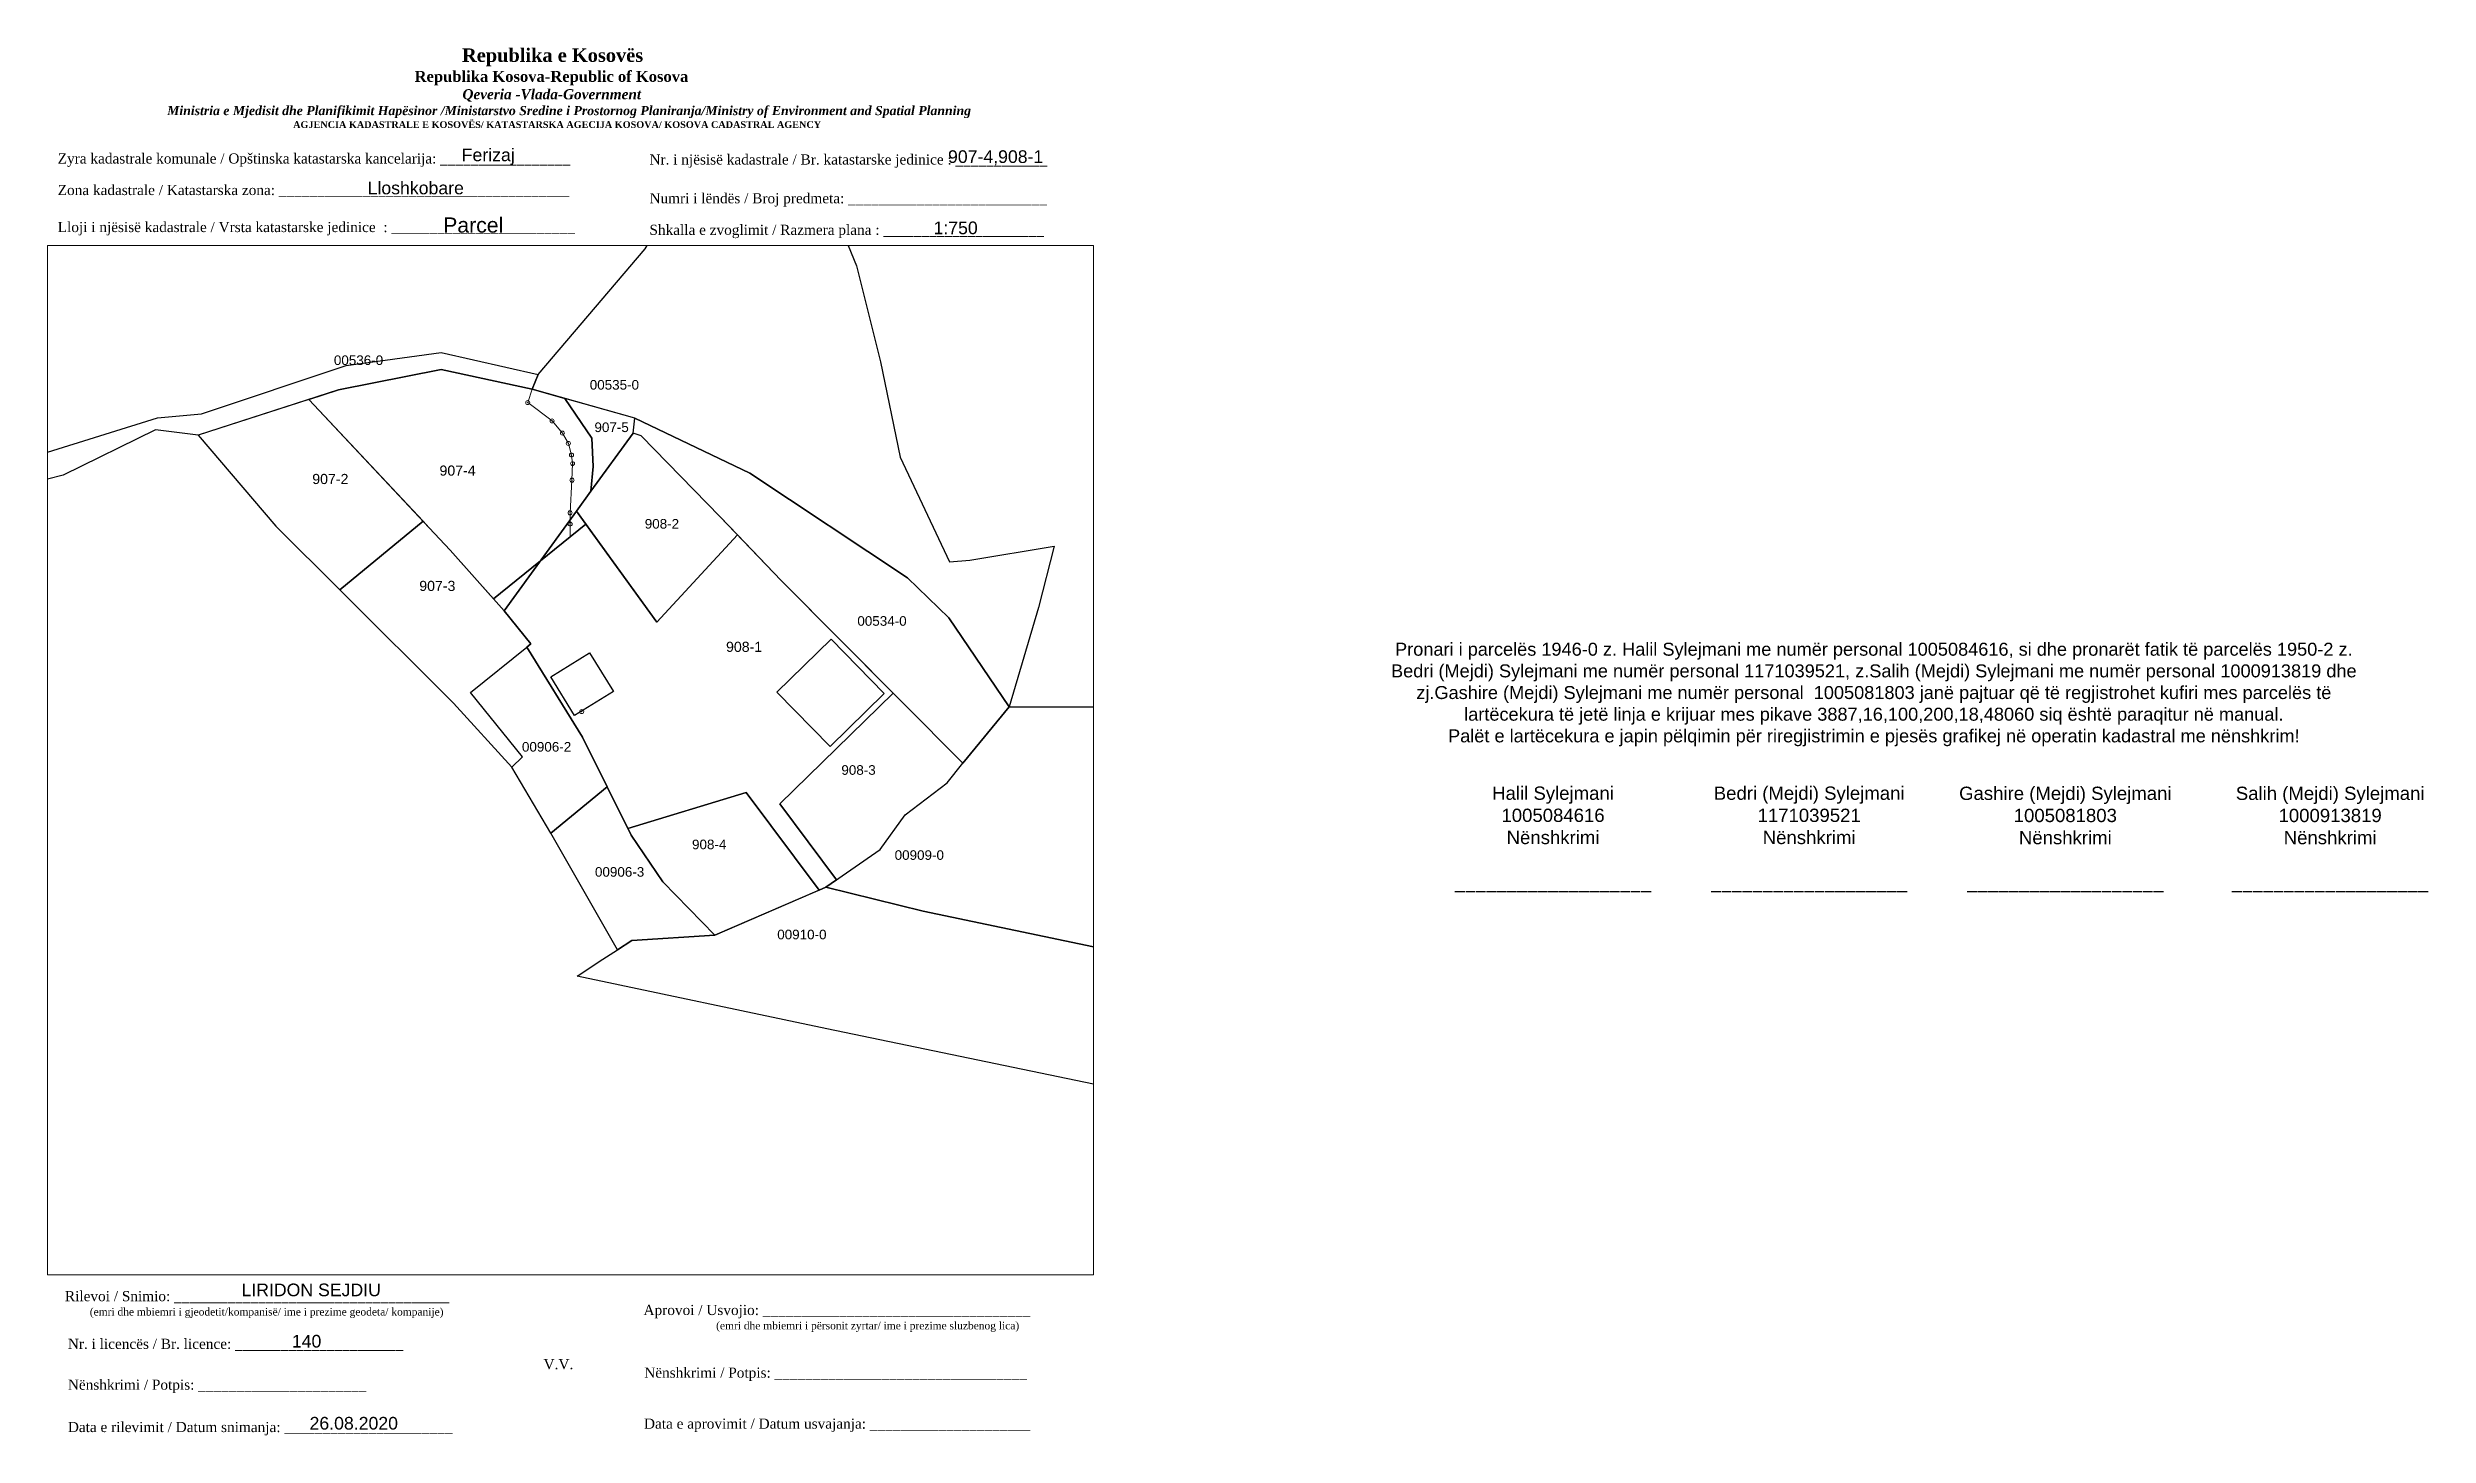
# Paper-space layout 'Manuali' of a CAD drawing. Header units: metres. Extents: x 1 to 471, y 2 to 276.
# The model-space entities are those that its viewports show. They can reach past a viewport. Long polylines and large blocks are cut down to what shows.
import ezdxf
from ezdxf.enums import TextEntityAlignment as Align

# ---------------------------------------------------------------- set-up
doc = ezdxf.new("R2010")
doc.units = ezdxf.units.M
doc.header["$PDMODE"] = 32
doc.header["$PDSIZE"] = 0.8
doc.layers.add('gjendja faktike', color=3, linetype='Continuous', lineweight=0)
doc.layers.add('Korniza e jashtme', color=7, linetype='Continuous', lineweight=0)
for name, color, linetype in [('nr parc fqinje', 8, 'Continuous'), ('nrParc', 7, 'Continuous'), ('objekt', 30, 'Continuous'), ('par-rregulluar', 5, 'Continuous'), ('parc fqinje', 8, 'Continuous'), ('parcBaze', 7, 'Continuous'), ('rregullimi', 3, 'Continuous')]:
    doc.layers.add(name, color=color, linetype=linetype)
doc.styles.get("Standard").update_dxf_attribs({"font": 'arial.ttf'})

# ---------------------------------------------------------------- blocks, each defined once
blk = doc.blocks.new('ACMAP_ANN_TEMPLATE_PIN-SUN')
blk.add_attdef('PIN', text='', height=1.9, rotation=45).set_placement((366708.21, 310584.18), align=Align.MIDDLE)

msp = doc.modelspace()

# ---------------------------------------------------------------- linework, layer by layer
at = {"layer": 'gjendja faktike', "flags": 128}
for points in [[(7511163.3, 4693837.9), (7511144.12, 4693842.23), (7511125.37, 4693839.63)], [(7511161.23, 4693832.32), (7511162.11, 4693834.97)], [(7511161.23, 4693832.32), (7511166.03, 4693828.7), (7511168.08, 4693826.29), (7511169.25, 4693824.26), (7511169.87, 4693821.96), (7511170.08, 4693820.28), (7511169.97, 4693816.99), (7511169.59, 4693810.54), (7511169.62, 4693805.79)]]:
    msp.add_lwpolyline(points, dxfattribs=at)
at = {"layer": 'gjendja faktike'}
for p in [(7511161.23, 4693832.32), (7511166.03, 4693828.7), (7511168.08, 4693826.29), (7511169.25, 4693824.26), (7511169.87, 4693821.96), (7511170.08, 4693820.28), (7511169.97, 4693816.99), (7511169.59, 4693810.54), (7511169.61, 4693808.31), (7511171.9, 4693771.26)]:
    msp.add_point(p, dxfattribs=at)
at = {"layer": 'objekt'}
for points in [[(7511173.41, 4693782.86), (7511178.15, 4693775.21), (7511170.5, 4693770.47), (7511165.76, 4693778.12)], [(7511221.19, 4693785.58), (7511231.68, 4693774.86), (7511220.96, 4693764.37), (7511210.47, 4693775.09)]]:
    msp.add_lwpolyline(points, close=True, dxfattribs=at)
at = {"layer": 'par-rregulluar', "flags": 128}
for points in [[(7511173.69, 4693814.79), (7511174.18, 4693819.72), (7511173.9, 4693825.32), (7511168.58, 4693833.13), (7511162.11, 4693834.97), (7511144.12, 4693838.87), (7511123.85, 4693834.86), (7511117.99, 4693832.96), (7511141.78, 4693807.57), (7511145.92, 4693803.16), (7511154.45, 4693793.55), (7511172.73, 4693808.3), (7511170.86, 4693810.89)], [(7511172.73, 4693808.3), (7511154.45, 4693793.55), (7511156.54, 4693791.19), (7511161.82, 4693784.66), (7511161.03, 4693783.96), (7511172.05, 4693766.18), (7511176.92, 4693756.39), (7511181.03, 4693748.16), (7511204.39, 4693755.27), (7511218.79, 4693736), (7511220.14, 4693736.58), (7511222.26, 4693738.04), (7511211.06, 4693753.05), (7511233.41, 4693774.92), (7511211.31, 4693797.15), (7511202.69, 4693806.16), (7511186.75, 4693788.93)]]:
    msp.add_lwpolyline(points, close=True, dxfattribs=at)
at = {"layer": 'parc fqinje'}
for points in [[(7511248.59, 4693801.16), (7511265.28, 4693803.97), (7511262.14, 4693791.83), (7511256.39, 4693772.22), (7511244.47, 4693789.78), (7511236.24, 4693797.69), (7511205.13, 4693818.39), (7511182.38, 4693829.22), (7511162.11, 4693834.97), (7511163.3, 4693837.9), (7511184.43, 4693862.71), (7511205.68, 4693898.8), (7511218.46, 4693878.42), (7511226.16, 4693859.35), (7511230.93, 4693840.38), (7511234.83, 4693821.53), (7511244.58, 4693800.83), (7511248.59, 4693801.16)], [(7511163.3, 4693837.9), (7511162.11, 4693834.97), (7511144.12, 4693838.87), (7511123.85, 4693834.86), (7511096.11, 4693825.87), (7511087.66, 4693826.95), (7511069.45, 4693817.96), (7511051.57, 4693813.52), (7511042.38, 4693811.07), (7511018.34, 4693804.68), (7511011.25, 4693802.79), (7510993.15, 4693795.96), (7510992.29, 4693801.82), (7511011.69, 4693806.47), (7511050.05, 4693817.42), (7511088.09, 4693829.34), (7511096.76, 4693830.1), (7511125.37, 4693839.63), (7511144.12, 4693842.23), (7511163.3, 4693837.9)], [(7511182.05, 4693826.3), (7511182.38, 4693829.22), (7511205.13, 4693818.39), (7511236.24, 4693797.69), (7511244.47, 4693789.78), (7511256.39, 4693772.22), (7511247.18, 4693761.06), (7511211.31, 4693797.15), (7511199.28, 4693809.72), (7511183.67, 4693825.76), (7511182.05, 4693826.3)], [(7511158.08, 4693760.31), (7511160.16, 4693762.35), (7511149.9, 4693775.06), (7511161.03, 4693783.96), (7511172.05, 4693766.18), (7511176.92, 4693756.39), (7511165.81, 4693747.25), (7511158.08, 4693760.31)], [(7511256.39, 4693772.22), (7511305.7, 4693772.22), (7511355.01, 4693772.22), (7511340.64, 4693734.29), (7511336.94, 4693716.32), (7511288.14, 4693721.61), (7511239.34, 4693731.82), (7511220.14, 4693736.58), (7511230.89, 4693743.98), (7511235.82, 4693750.85), (7511244.1, 4693757.19), (7511247.18, 4693761.06), (7511256.39, 4693772.22)], [(7511176.92, 4693756.39), (7511181.69, 4693746.84), (7511187.9, 4693737.64), (7511198.18, 4693727.11), (7511181.82, 4693726.04), (7511178.94, 4693724.18), (7511165.81, 4693747.25), (7511176.92, 4693756.39)], [(7511198.18, 4693727.11), (7511220.14, 4693736.58), (7511239.34, 4693731.82), (7511288.14, 4693721.61), (7511336.94, 4693716.32), (7511324.77, 4693690.64), (7511275.46, 4693697.12), (7511220.32, 4693708.57), (7511170.99, 4693718.97), (7511176.06, 4693722.32), (7511178.94, 4693724.18), (7511181.82, 4693726.04), (7511198.18, 4693727.11)]]:
    msp.add_lwpolyline(points, close=True, dxfattribs=at)
at = {"layer": 'parc fqinje', "flags": 128}
for points in [[(7511140.56, 4693808.88), (7511117.99, 4693832.96), (7511096.11, 4693825.87), (7511111.45, 4693807.93), (7511124.09, 4693795.34)], [(7511182.38, 4693829.22), (7511168.58, 4693833.14), (7511173.9, 4693825.32), (7511174.18, 4693819.72), (7511173.69, 4693814.79), (7511182.05, 4693826.3)], [(7511183.67, 4693825.76), (7511182.05, 4693826.3), (7511173.69, 4693814.79), (7511173.69, 4693814.79), (7511170.86, 4693810.89), (7511172.73, 4693808.3), (7511186.75, 4693788.93), (7511202.69, 4693806.16), (7511199.28, 4693809.72)], [(7511156.54, 4693791.19), (7511154.45, 4693793.55), (7511145.92, 4693803.16), (7511141.78, 4693807.57), (7511140.56, 4693808.88), (7511124.09, 4693795.34), (7511146.57, 4693772.95), (7511158.08, 4693760.31), (7511160.16, 4693762.35), (7511149.9, 4693775.06), (7511161.03, 4693783.96), (7511161.82, 4693784.66)]]:
    msp.add_lwpolyline(points, close=True, dxfattribs=at)
msp.add_lwpolyline([(7511140.56, 4693808.88), (7511124.09, 4693795.34)], dxfattribs=at)
at = {"layer": 'parc fqinje'}
msp.add_lwpolyline([(7511187.9, 4693737.64), (7511181.69, 4693746.84), (7511181.03, 4693748.16), (7511204.39, 4693755.27), (7511218.79, 4693736), (7511198.18, 4693727.11), (7511187.9, 4693737.64)], dxfattribs=at)
at = {"layer": 'parcBaze', "flags": 128}
for points in [[(7511123.85, 4693834.86), (7511144.12, 4693838.87), (7511162.11, 4693834.97), (7511168.58, 4693833.13), (7511173.9, 4693825.32), (7511174.18, 4693819.72), (7511173.69, 4693814.79), (7511170.86, 4693810.89), (7511156.54, 4693791.19), (7511145.92, 4693803.16), (7511141.78, 4693807.57), (7511117.99, 4693832.96), (7511123.85, 4693834.86)], [(7511172.05, 4693766.18), (7511161.03, 4693783.96), (7511161.82, 4693784.66), (7511156.54, 4693791.19), (7511170.86, 4693810.89), (7511186.75, 4693788.93), (7511202.69, 4693806.16), (7511211.31, 4693797.15), (7511233.41, 4693774.92), (7511211.06, 4693753.05), (7511222.26, 4693738.04), (7511220.14, 4693736.58), (7511218.79, 4693736), (7511204.39, 4693755.27), (7511181.03, 4693748.16), (7511176.92, 4693756.39), (7511172.05, 4693766.18)]]:
    msp.add_lwpolyline(points, dxfattribs=at)
at = {"layer": 'rregullimi', "flags": 128}
msp.add_lwpolyline([(7511172.73, 4693808.3), (7511154.45, 4693793.55)], dxfattribs=at)

# ---------------------------------------------------------------- block references
at = {"layer": 'nr parc fqinje'}
ref = msp.add_blockref('ACMAP_ANN_TEMPLATE_PIN-SUN', (7144419.58, 4383256.52), dxfattribs=at)
ref.add_attrib('PIN', '00536-0', dxfattribs={"layer": '0', "height": 1.9}).set_placement((7511127.79, 4693840.7), align=Align.MIDDLE)
ref = msp.add_blockref('ACMAP_ANN_TEMPLATE_PIN-SUN', (7144470.14, 4383251.66), dxfattribs=at)
ref.add_attrib('PIN', '00535-0', dxfattribs={"layer": '0', "height": 1.9}).set_placement((7511178.35, 4693835.84), align=Align.MIDDLE)
ref = msp.add_blockref('ACMAP_ANN_TEMPLATE_PIN-SUN', (7144523.03, 4383204.99), dxfattribs=at)
ref.add_attrib('PIN', '00534-0', dxfattribs={"layer": '0', "height": 1.9}).set_placement((7511231.23, 4693789.17), align=Align.MIDDLE)
ref = msp.add_blockref('ACMAP_ANN_TEMPLATE_PIN-SUN', (7144456.74, 4383180.12), dxfattribs=at)
ref.add_attrib('PIN', '00906-2', dxfattribs={"layer": '0', "height": 1.9}).set_placement((7511164.95, 4693764.3), align=Align.MIDDLE)
ref = msp.add_blockref('ACMAP_ANN_TEMPLATE_PIN-SUN', (7144471.17, 4383155.4), dxfattribs=at)
ref.add_attrib('PIN', '00906-3', dxfattribs={"layer": '0', "height": 1.9}).set_placement((7511179.38, 4693739.58), align=Align.MIDDLE)
ref = msp.add_blockref('ACMAP_ANN_TEMPLATE_PIN-SUN', (7144530.39, 4383158.73), dxfattribs=at)
ref.add_attrib('PIN', '00909-0', dxfattribs={"layer": '0', "height": 1.9}).set_placement((7511238.6, 4693742.91), align=Align.MIDDLE)
ref = msp.add_blockref('ACMAP_ANN_TEMPLATE_PIN-SUN', (7144507.19, 4383143.03), dxfattribs=at)
ref.add_attrib('PIN', '00910-0', dxfattribs={"layer": '0', "height": 1.9}).set_placement((7511215.4, 4693727.21), align=Align.MIDDLE)

# ---------------------------------------------------------------- texts
for s, height, p in [('907-5', 1.9, (7511174.41, 4693826.5)), ('907-2', 2, (7511118.65, 4693816.23)), ('908-2', 1.9, (7511184.35, 4693807.42)), ('907-3', 2, (7511139.79, 4693795.1)), ('908-3', 1.9, (7511223.2, 4693758.77)), ('908-4', 1.9, (7511193.69, 4693744.06))]:
    msp.add_text(s, height=height, dxfattribs=at).set_placement(p)
at = {"layer": 'nrParc'}
for s, p in [('907-4', (7511143.79, 4693817.89)), ('908-1', (7511200.41, 4693783.06))]:
    msp.add_text(s, height=2, dxfattribs=at).set_placement(p)

psp = doc.layouts.new('Manuali')

# ---------------------------------------------------------------- texts
for s, insert, char_height, width, attachment_point in [('\\pi77.297;{\\fBook Antiqua|b1|i0|c0|p18;\\H1.333x;Republika e Kosovës\\fTimes New Roman|b1|i0|c0|p18;\\P\\pi67.927;\\fBook Antiqua|b1|i0|c0|p18;\\H0.8125x;Republika Kosova-Republic of Kosova\\fTimes New Roman|b1|i0|c0|p18;\\P\\pi77.378;\\fBook Antiqua|b1|i1|c0|p18;\\H0.9233x;Qeveria -Vlada-Government \\P\\pi13.032,l6,t23.033;\\fTimes New Roman|b1|i1|c0|p18;\\H0.9x;Ministria e Mjedisit dhe Planifikimit Hapësinor /Ministarstvo Sredine i Prostornog Planiranja/Ministry of Environment and Spatial Planning\\P\\pi43.931,l0,tz;\\fBook Antiqua|b1|i0|c0|p18;\\H0.7406x;AGJENCIA KADASTRALE E KOSOVËS/ KATASTARSKA AGECIJA KOSOVA/ KOSOVA CADASTRAL AGENCY}', (5.57, 275.89), 2, 191.8237, 1), ('{\\fTimes New Roman|b0|i0|c0|p18;Zyra kadastrale komunale / Opštinska katastarska kancelarija: _________________}', (2.98, 255.14), 2, 100.6873, 1), ('Ferizaj', (88.05, 254.47), 2.5, 9.9735, 5), ('{\\fTimes New Roman|b0|i0|c0|p18;Nr. i njësisë kadastrale / Br. katastarske jedinice : ____________}', (119.91, 254.94), 2, 79.9484, 1), ('907-4,908-1', (188.32, 254.27), 2.5, 19.563, 5), ('Lloshkobare', (73.73, 248.29), 2.5, 41.1507, 5), ('{\\fTimes New Roman|b0|i0|c0|p18;Zona kadastrale / Katastarska zona: ______________________________________}', (2.98, 248.91), 2, 100.6873, 1), ('{\\fTimes New Roman|b0|i0|c0|p18;Numri i lëndës / Broj predmeta: __________________________}', (119.91, 247.28), 2, 79.9484, 1), ('{\\fTimes New Roman|b0|i0|c0|p18;Lloji i njësisë kadastrale / Vrsta katastarske jedinice  : ________________________}', (2.98, 241.59), 2, 100.6873, 1), ('{\\fArial|b0|i0|c0|p34;Parcel}', (85.09, 240.96), 3, 11.2939, 5), ('{\\fTimes New Roman|b0|i0|c0|p18;Shkalla e zvoglimit / Razmera plana : _____________________}', (119.91, 241.04), 2, 79.9484, 1), ('1:750', (180.41, 240.41), 2.5, 10.1784, 5), ('\\A1;Pronari i parcelës 1946-0 z. Halil Sylejmani me numër personal 1005084616, si dhe pronarët fatik të parcelës 1950-2 z. Bedri (Mejdi) Sylejmani me numër personal 1171039521, z.Salih (Mejdi) Sylejmani me numër personal 1000913819 dhe zj.Gashire (Mejdi) Sylejmani me numër personal  1005081803 janë pajtuar që të regjistrohet kufiri mes parcelës të lartëcekura të jetë linja e krijuar mes pikave 3887,16,100,200,18,48060 siq është paraqitur në manual.\\PPalët e lartëcekura e japin pëlqimin për riregjistrimin e pjesës grafikej në operatin kadastral me nënshkrim!', (361.85, 148.21), 2.56783, 197.2567, 5), ('Halil Sylejmani\\P{\\A1;1005084616}\\PNënshkrimi\\P\\P___________________', (298.46, 119.58), 2.6249, 65.5924, 5), ('\\A1;Bedri (Mejdi) Sylejmani\\P1171039521{\\A0;\\PNënshkrimi\\P\\P___________________}', (349.07, 119.58), 2.6249, 65.5924, 5), ('\\A1;Gashire (Mejdi) Sylejmani{\\A0;\\P}1005081803{\\A0;\\PNënshkrimi\\P\\P___________________}', (399.69, 119.55), 2.6249, 65.5924, 5), ('\\A1;Salih (Mejdi) Sylejmani\\P1000913819{\\A0;\\PNënshkrimi\\P\\P___________________}', (452.02, 119.55), 2.6249, 65.5924, 5), ('{\\fTimes New Roman|b0|i0|c0|p18;Rilevoi / Snimio: ____________________________________\\P     \\H0.75x;(emri dhe mbiemri i gjeodetit/kompanisë/ ime i prezime geodeta/ kompanije)}', (42.38, 27.65), 2, 74.7958, 5), ('LIRIDON SEJDIU', (53.06, 30.53), 2.5, 27.1816, 5), ('{\\fTimes New Roman|b0|i0|c0|p18; Aprovoi / Usvojio: ___________________________________\\P                    \\H0.75x;(emri dhe mbiemri i përsonit zyrtar/ ime i prezime sluzbenog lica)}', (117.98, 27.58), 2, 83.344, 1), ('{\\fTimes New Roman|b0|i0|c0|p18;Nr. i licencës / Br. licence: ______________________\\P                                }', (4.98, 20.89), 2, 83.344, 1), ('140', (52.16, 20.39), 2.5, 5.3971, 5), ('{\\fTimes New Roman|b0|i0|c0|p18;V.V.                                 }', (101.92, 15.84), 2, 5.7076, 5), ('{\\fTimes New Roman|b0|i0|c0|p18; Nënshkrimi / Potpis: _________________________________}', (118.12, 15.2), 2, 83.344, 1), ('{\\fTimes New Roman|b0|i0|c0|p18;Nënshkrimi / Potpis: ______________________\\P                                 }', (4.98, 12.82), 2, 83.344, 1), ('26.08.2020', (61.48, 4.18), 2.5, 21.186, 5), ('{\\fTimes New Roman|b0|i0|c0|p18; Data e aprovimit / Datum usvajanja: _____________________}', (118.07, 5.12), 2, 83.344, 1), ('{\\fTimes New Roman|b0|i0|c0|p18;Data e rilevimit / Datum snimanja: ______________________\\P                                 }', (4.98, 4.45), 2, 83.344, 1)]:
    psp.add_mtext(s, dxfattribs=dict(insert=insert, char_height=char_height, width=width, attachment_point=attachment_point))

# ---------------------------------------------------------------- viewports
at = {"layer": 'Korniza e jashtme', "view_target_point": (370776.43, 310629.57)}
psp.add_viewport(center=(104.31, 135.25), size=(206.65, 203.4046), view_center_point=(7140393.25, 4383132.11), view_height=203.4046, dxfattribs=at)

doc.saveas('drawing.dxf')
